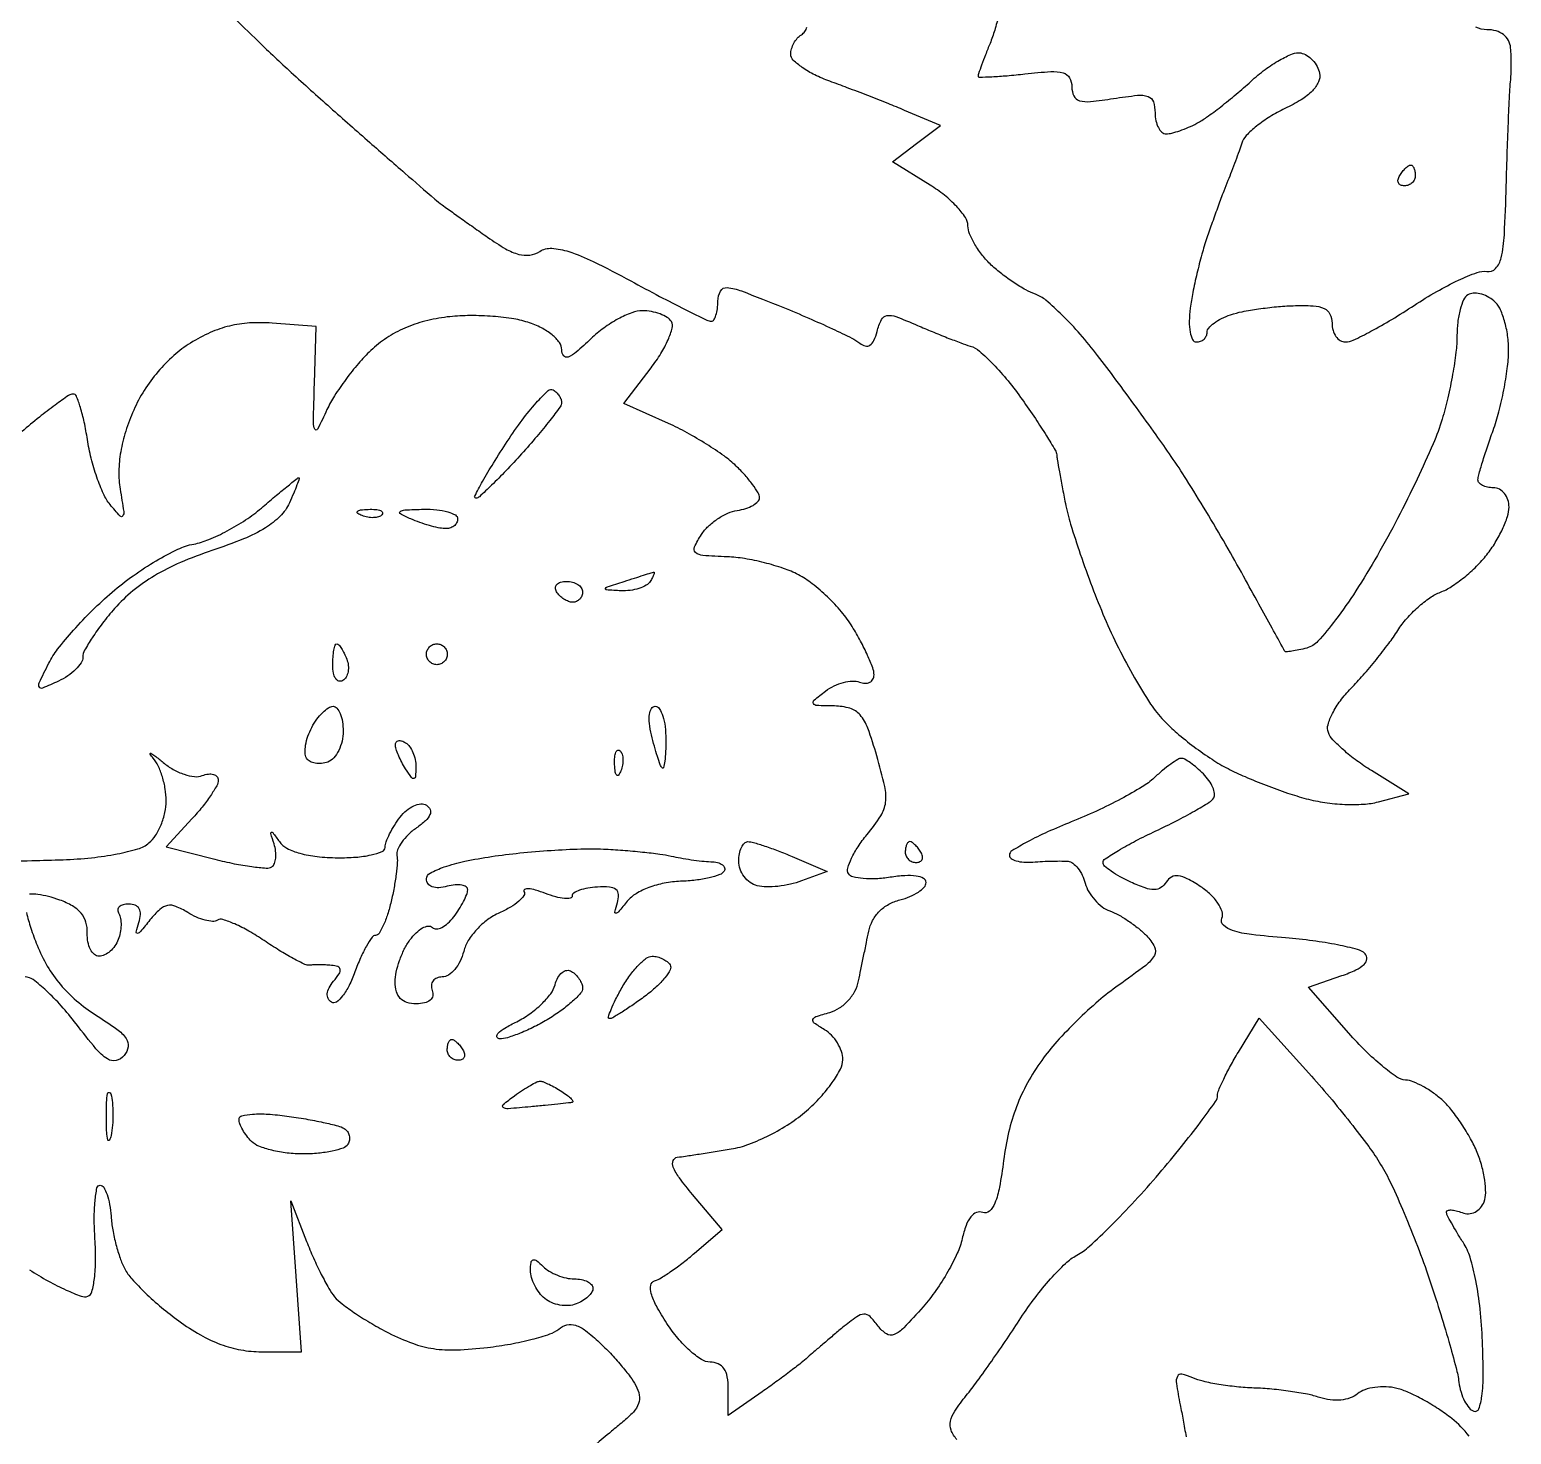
# Model space of a CAD drawing. Extents: x 0 to 102, y 0 to 135.
# Drawn here: x 45.76 to 57.8, y 109.9 to 121.32 of the extents above; entities that cross this region are included whole.
import ezdxf

# ---------------------------------------------------------------- set-up
doc = ezdxf.new("R2010")
doc.units = 0
doc.header["$MEASUREMENT"] = 0

msp = doc.modelspace()

# ---------------------------------------------------------------- linework, layer by layer
for points in [[(47.394255, 121.438794, 0.002429), (47.6183, 121.219836, 0.006787), (47.884683, 120.968931, 0.004331), (48.20085, 120.684132, 0.000858), (48.523038, 120.39991, 0.001249), (48.808252, 120.150434, 0.000614), (49.051417, 119.939331, 0.021632), (49.1103, 119.892638, 0.002138), (49.15958, 119.85724, 0.000361), (49.254087, 119.790067, 0.000395), (49.365254, 119.711305, 0.000351), (49.480988, 119.629568, 0.021256), (49.62697, 119.535646, 0.065997), (49.734692, 119.490432, 0.101071), (49.822771, 119.484775, 0.107187), (49.903988, 119.514503, -0.158795), (50.001893, 119.539448, -0.062155), (50.140486, 119.512846, -0.03617), (50.339208, 119.432068, -0.009558), (50.643919, 119.274394, 0.003411), (50.878823, 119.149158, 0.005149), (51.085262, 119.043596, 0.002169), (51.262715, 118.956107, 0.113917), (51.299569, 118.9476, 0.260026), (51.319808, 118.958889, 0.060422), (51.33674, 118.995562, 0.047441), (51.348373, 119.048322, 0.030562), (51.3522, 119.110873, -0.128586), (51.373544, 119.192496, -0.297026), (51.427264, 119.220587, -0.068135), (51.545198, 119.192762, -0.004203), (51.88095, 119.060147, -0.005873), (52.090405, 118.972497, -0.007363), (52.282408, 118.886109, -0.006049), (52.441105, 118.809525, -0.055885), (52.505117, 118.76819, 0.110596), (52.54958, 118.745899, 0.212925), (52.588057, 118.752708, 0.139137), (52.620241, 118.790952, 0.041845), (52.645806, 118.863358, -0.048298), (52.68137, 118.960094, -0.247299), (52.725876, 118.993031, -0.130364), (52.798333, 118.985246, -0.011049), (52.97339, 118.913617, 0.004846), (53.092319, 118.863223, 0.004386), (53.216209, 118.813404, 0.004394), (53.327924, 118.770744, 0.013981), (53.403574, 118.744998, -0.104991), (53.477574, 118.703676, -0.020534), (53.588829, 118.598028, -0.020974), (53.710394, 118.461705, -0.01808), (53.826574, 118.308921, -0.005739), (53.932261, 118.155268, -0.00825), (54.022003, 118.016644, -0.004883), (54.094089, 117.89861, -0.118326), (54.105516, 117.862049, 0.025728), (54.109939, 117.825008, 0.001831), (54.127914, 117.722706, 0.002576), (54.150438, 117.600836, 0.001941), (54.176406, 117.4671, 0.025035), (54.21904, 117.297106, 0.008459), (54.297592, 117.054146, 0.008389), (54.393642, 116.788045, 0.009531), (54.494767, 116.5365, 0.015793), (54.607688, 116.292144, 0.014402), (54.739132, 116.047642, 0.014586), (54.869242, 115.83602, 0.044508), (54.973777, 115.703902, 0.026516), (55.082428, 115.600749, 0.015795), (55.221726, 115.489288, 0.015789), (55.367973, 115.386707, 0.026213), (55.498076, 115.31088, 0.017364), (55.636121, 115.245798, 0.009864), (55.807221, 115.176246, 0.009841), (55.982544, 115.112905, 0.015995), (56.134018, 115.066874, 0.030025), (56.284246, 115.035951, 0.024933), (56.446756, 115.020775, 0.025736), (56.59994, 115.022032, 0.050458), (56.7202, 115.0415), (56.967014, 115.107509), (56.663701, 115.294966, -0.020243), (56.544145, 115.37572, -0.022431), (56.435689, 115.463314, -0.022519), (56.350615, 115.545688, -0.097832), (56.313418, 115.604828, -0.163697), (56.310762, 115.668195, -0.047699), (56.34729, 115.760197, -0.042083), (56.411366, 115.862996, -0.033184), (56.496664, 115.962666, 0.014183), (56.59584, 116.070018, 0.009422), (56.703665, 116.198391, 0.009488), (56.803705, 116.327078, 0.018227), (56.878065, 116.434526, -0.03822), (56.950324, 116.530506, -0.02967), (57.042404, 116.623388, -0.030445), (57.139261, 116.700052, -0.061416), (57.225215, 116.745458, 0.053785), (57.313176, 116.790227, 0.025222), (57.416581, 116.865413, 0.024646), (57.518092, 116.955966, 0.031659), (57.60149, 117.049191, 0.029727), (57.670499, 117.148544, 0.02792), (57.728834, 117.257434, 0.02905), (57.769478, 117.359815, 0.080127), (57.7818, 117.436209, 0.078943), (57.772224, 117.496484, 0.090797), (57.744523, 117.547649, 0.100776), (57.703298, 117.581855, 0.123557), (57.6549, 117.594, -0.048095), (57.606426, 117.598674, -0.068974), (57.565651, 117.612638, -0.090214), (57.538435, 117.633227, -0.193173), (57.529274, 117.65745, -0.064312), (57.535316, 117.697837, -0.005122), (57.565985, 117.801667, -0.006871), (57.605675, 117.925063, -0.005213), (57.65246, 118.0593, 0.022953), (57.699442, 118.211237, 0.01543), (57.739652, 118.388444, 0.01556), (57.767989, 118.562751, 0.029494), (57.778087, 118.704591, 0.036511), (57.770446, 118.82992, 0.037581), (57.744645, 118.951566, 0.040421), (57.705867, 119.053068, 0.108509), (57.658606, 119.113724, 0.05732), (57.604922, 119.148759, 0.06058), (57.54566, 119.169901, 0.067771), (57.489997, 119.174719, 0.126816), (57.447106, 119.16139, 0.152199), (57.413017, 119.122141, 0.038338), (57.38474, 119.041283, 0.035561), (57.365293, 118.939448, 0.029409), (57.3588, 118.829153, -0.030893), (57.350489, 118.694769, -0.013029), (57.323519, 118.515824, -0.012833), (57.284686, 118.32554, -0.016341), (57.238694, 118.15241, -0.028648), (57.165455, 117.951529, -0.00919), (57.034413, 117.662199, -0.009135), (56.876425, 117.344855, -0.010095), (56.711929, 117.044019, -0.012462), (56.536494, 116.754961, -0.020242), (56.37175, 116.519696, -0.019792), (56.228197, 116.3461, -0.14717), (56.13778, 116.290911, -0.010752), (56.072822, 116.275408, -0.016927), (56.016401, 116.265204, -0.011165), (55.970401, 116.25953, -0.292305), (55.959775, 116.264906, -0.007655), (55.951691, 116.279078, -0.000026), (55.85686, 116.451432, -0.000144), (55.749563, 116.646601, -0.000091), (55.624192, 116.8749, 0.005793), (55.480576, 117.129497, 0.004418), (55.317679, 117.404972, 0.004467), (55.160424, 117.660434, 0.010466), (55.037224, 117.8478, 0.004617), (54.912863, 118.025045, 0.002345), (54.753319, 118.245832, 0.002329), (54.586559, 118.472119, 0.003479), (54.438512, 118.668203, 0.016216), (54.297152, 118.840849, 0.018585), (54.150936, 118.996021, 0.018003), (54.018393, 119.117518, 0.09311), (53.9325, 119.166726, -0.043398), (53.854295, 119.201773, -0.019202), (53.757517, 119.260636, -0.018836), (53.659124, 119.331254, -0.024086), (53.574412, 119.403823, -0.035128), (53.502021, 119.482459, -0.03412), (53.44058, 119.571194, -0.036093), (53.397683, 119.656645, -0.095978), (53.384062, 119.72325, 0.146656), (53.363227, 119.790225, 0.039264), (53.293078, 119.878531, 0.036285), (53.193695, 119.97083, 0.030596), (53.076381, 120.053654), (52.770163, 120.242907), (52.966246, 120.390813), (53.16233, 120.53872), (52.870082, 120.660829, 0.004031), (52.735348, 120.715852, 0.002256), (52.570646, 120.78071, 0.002251), (52.403588, 120.844763, 0.003662), (52.261117, 120.897464, -0.02741), (52.139839, 120.948994, -0.037349), (52.037436, 121.009166, -0.041166), (51.964656, 121.069014, -0.202791), (51.9444, 121.116902, -0.071829), (51.950764, 121.160973, -0.0529), (51.969657, 121.206606, -0.053287), (51.997481, 121.246869, -0.076662), (52.03038, 121.274953, 0.097304), (52.059211, 121.301681, 0.09752), (52.075759, 121.33731, 0.098342)], [(53.634882, 121.435138, -0.015774), (53.601631, 121.31168, -0.022789), (53.563921, 121.205143, 0.003596), (53.526862, 121.111976, 0.005222), (53.495612, 121.029189, 0.002752), (53.470327, 120.95883, 0.085077), (53.4672, 120.940585, 0.421483), (53.476956, 120.931067, 0.004647), (53.579031, 120.934544, 0.010803), (53.701916, 120.942536, 0.006422), (53.8479, 120.957094, -0.011918), (54.057841, 120.975703, -0.08411), (54.15941, 120.965178, -0.202447), (54.20967, 120.925312, -0.125839), (54.2286, 120.85129, 0.110764), (54.245151, 120.777495, 0.217573), (54.290181, 120.739485, 0.094798), (54.380484, 120.731921, 0.013276), (54.567, 120.756687, -0.012515), (54.76268, 120.782974, -0.110186), (54.848923, 120.773363, -0.235906), (54.891207, 120.730362, -0.078573), (54.9054, 120.6406, 0.051003), (54.91206, 120.575475, 0.070949), (54.931885, 120.520396, 0.09103), (54.961146, 120.483364, 0.182104), (54.995562, 120.4704, 0.062232), (55.040913, 120.476067, 0.020109), (55.105915, 120.49538, 0.019702), (55.17717, 120.522889, 0.020895), (55.244622, 120.55544, 0.032513), (55.324235, 120.604955, 0.009695), (55.439003, 120.690546, 0.009679), (55.564472, 120.791913, 0.010323), (55.68321, 120.895958, -0.025045), (55.799527, 120.991979, -0.030483), (55.917733, 121.069269, -0.031661), (56.022479, 121.120493, -0.146458), (56.088828, 121.127197, -0.092822), (56.138999, 121.107432, -0.065737), (56.185728, 121.068734, -0.063847), (56.222092, 121.01783, -0.07578), (56.241862, 120.962212, -0.156683), (56.23335, 120.891963, -0.086265), (56.183738, 120.819993, -0.060133), (56.092893, 120.747272, -0.027971), (55.960115, 120.674908, 0.027641), (55.838799, 120.608895, 0.030485), (55.729591, 120.531825, 0.031968), (55.645622, 120.455243, 0.116496), (55.60906, 120.393624, -0.008466), (55.58794, 120.33, -0.004023), (55.558705, 120.248773, -0.003986), (55.526771, 120.164317, -0.005643), (55.496903, 120.0897, 0.007532), (55.463172, 120.004504, 0.002767), (55.418022, 119.883223, 0.002742), (55.370151, 119.750167, 0.003288), (55.326609, 119.6244, 0.014151), (55.285583, 119.491031, 0.009136), (55.245308, 119.334513, 0.009185), (55.211517, 119.179932, 0.017087), (55.190742, 119.05335, 0.02849), (55.183086, 118.946501, 0.049592), (55.190582, 118.858028, 0.068923), (55.210636, 118.797768, 0.285365), (55.241807, 118.7784, 0.089933), (55.274867, 118.784395, 0.095331), (55.302963, 118.801577, 0.099765), (55.321762, 118.827198, 0.108956), (55.3284, 118.857299, -0.182021), (55.341464, 118.891995, -0.052354), (55.384315, 118.931595, -0.045243), (55.445887, 118.969425, -0.034966), (55.51875, 118.999429, -0.031496), (55.613776, 119.024478, -0.012623), (55.746377, 119.047175, -0.012433), (55.890937, 119.064521, -0.015353), (56.02635, 119.073178, -0.019381), (56.190118, 119.072259, -0.094486), (56.279951, 119.050962, -0.176959), (56.32657, 119.005622, -0.112729), (56.3436, 118.931049, 0.068808), (56.351667, 118.872704, 0.085091), (56.375231, 118.823241, 0.099903), (56.410217, 118.790167, 0.140453), (56.451279, 118.7784, 0.111882), (56.51574, 118.793007, 0.010781), (56.660065, 118.865818, 0.013284), (56.829909, 118.962021, 0.010114), (57.01083, 119.075992, -0.016196), (57.193985, 119.188285, -0.020425), (57.370619, 119.279516, -0.018976), (57.521796, 119.343071, -0.131294), (57.6011, 119.350942, 0.253248), (57.672728, 119.375789, 0.130064), (57.71807, 119.462427, 0.04325), (57.743794, 119.648975, 0.005734), (57.759386, 120.0474, -0.00142), (57.768068, 120.33207, -0.001851), (57.777717, 120.592541, -0.001372), (57.787211, 120.810775, -0.017067), (57.793864, 120.8934, 0.018026), (57.798518, 120.952615, 0.009447), (57.800254, 121.026513, 0.009385), (57.799178, 121.102423, 0.01421), (57.795127, 121.16835, 0.101118), (57.77699, 121.228836, 0.105959), (57.736772, 121.276199, 0.095814), (57.676975, 121.306169, 0.068499), (57.602647, 121.3164, -0.113694), (57.512715, 121.337117, -0.029346)], [(53.293167, 109.858923, -0.078956), (53.247645, 109.935709, -0.148828), (53.241793, 110.006861, -0.095486), (53.277555, 110.090556, -0.021121), (53.370673, 110.216557, 0.011833), (53.459428, 110.332102, 0.004545), (53.577446, 110.496627, 0.004497), (53.702325, 110.677537, 0.005521), (53.81553, 110.848774, -0.019642), (53.929395, 111.010869, -0.019368), (54.056139, 111.164314, -0.01966), (54.177408, 111.289769, -0.067213), (54.268984, 111.356374, 0.061349), (54.37153, 111.429141, 0.010495), (54.545011, 111.59425, 0.011304), (54.741333, 111.798127, 0.009871), (54.937528, 112.019946, 0.006141), (55.119746, 112.239761, 0.009114), (55.273423, 112.437102, 0.004899), (55.397643, 112.606186, 0.156151), (55.413316, 112.654446, -0.099202), (55.422306, 112.698351, -0.012023), (55.463026, 112.788618, -0.013894), (55.517565, 112.894511, -0.011034), (55.582098, 113.005807), (55.750564, 113.282115), (56.154013, 112.836607, -0.009272), (56.321752, 112.644334, -0.007834), (56.492133, 112.434988, -0.007919), (56.641507, 112.239163, -0.021755), (56.738513, 112.095, -0.027769), (56.822544, 111.938691, -0.009064), (56.929254, 111.699495, -0.009001), (57.038374, 111.429038, -0.010035), (57.133602, 111.1644, -0.005432), (57.217506, 110.906457, -0.00607), (57.292619, 110.656103, -0.005625), (57.351576, 110.441481, -0.031787), (57.37437, 110.325027, 0.040176), (57.391572, 110.244341, 0.04603), (57.420979, 110.171216, 0.051747), (57.457363, 110.115408, 0.143967), (57.495501, 110.08911, 0.404931), (57.536784, 110.109143, 0.056727), (57.561224, 110.210695, 0.031631), (57.571704, 110.38633, 0.009153), (57.56574, 110.658021, 0.016052), (57.546809, 110.919219, 0.022357), (57.51198, 111.150983, 0.025037), (57.464992, 111.339772, 0.071633), (57.407889, 111.462012, -0.008868), (57.356683, 111.54327, -0.011972), (57.313471, 111.618632, -0.009078), (57.280326, 111.682527, -0.115604), (57.2742, 111.708668, -0.334311), (57.28371, 111.721302, -0.081735), (57.311267, 111.724546, -0.052119), (57.351988, 111.718388, -0.028052), (57.400387, 111.702867, 0.102011), (57.453793, 111.694079, 0.105523), (57.505618, 111.70734, 0.100871), (57.549265, 111.741343, 0.085582), (57.579221, 111.791642, 0.093719), (57.592057, 111.862377, 0.033016), (57.584466, 111.965642, 0.031398), (57.56087, 112.080757, 0.031949), (57.523144, 112.191324, 0.028347), (57.469066, 112.30345, 0.01983), (57.396225, 112.423409, 0.020072), (57.31698, 112.533127, 0.0388), (57.243757, 112.612804, 0.032019), (57.16871, 112.674242, 0.029513), (57.084424, 112.727436, 0.030782), (57.003576, 112.765738, 0.08033), (56.940998, 112.779769, -0.137798), (56.870831, 112.804127, -0.020783), (56.751165, 112.895013, -0.021995), (56.615768, 113.017432, -0.017418), (56.480259, 113.160899), (56.151618, 113.53406), (56.423219, 113.62874, 0.024656), (56.537434, 113.674987, 0.080845), (56.604631, 113.720504, 0.178347), (56.626467, 113.764456, 0.22717), (56.611614, 113.806626, 0.134119), (56.550474, 113.841531, 0.013955), (56.387712, 113.878645, 0.016535), (56.187612, 113.911598, 0.012514), (55.966236, 113.934957, -0.009375), (55.689169, 113.962434, -0.045474), (55.534753, 113.995101, -0.114943), (55.461016, 114.038132, -0.303886), (55.448111, 114.094873, 0.172424), (55.449469, 114.149346, 0.068687), (55.416247, 114.217469, 0.056688), (55.356087, 114.288296, 0.043366), (55.27616, 114.351192, 0.022107), (55.16649, 114.416312, 0.089285), (55.092769, 114.440214, 0.161572), (55.039129, 114.430179, 0.128678), (54.996262, 114.389332, -0.10831), (54.952872, 114.344527, -0.146693), (54.899248, 114.32827, -0.086617), (54.82409, 114.341152, -0.021246), (54.707382, 114.388451, -0.019441), (54.621204, 114.431837, -0.027543), (54.548488, 114.477462, -0.026551), (54.494957, 114.519742, -0.215547), (54.4824, 114.547518, -0.252749), (54.498637, 114.577588, -0.009965), (54.608287, 114.646426, -0.015543), (54.746712, 114.723781, -0.010121), (54.910952, 114.8048, 0.00859), (55.078173, 114.886654, 0.011667), (55.225996, 114.966591, 0.008695), (55.34573, 115.037785, 0.116369), (55.381646, 115.073711, 0.178732), (55.388774, 115.108901, 0.063682), (55.374322, 115.158954, 0.053176), (55.342748, 115.214807, 0.04118), (55.297537, 115.268149, 0.018918), (55.245396, 115.316486, 0.023294), (55.193132, 115.357314, 0.022622), (55.147003, 115.386968, 0.13229), (55.119405, 115.3944, 0.139614), (55.090174, 115.386076, 0.016209), (55.032931, 115.347973, 0.018476), (54.966637, 115.296877, 0.014108), (54.897879, 115.23635, -0.051565), (54.800037, 115.162435, -0.013784), (54.630128, 115.065967, -0.013819), (54.429863, 114.966452, -0.013864), (54.224616, 114.878264, 0.011388), (54.03161, 114.796466, 0.017511), (53.868937, 114.716142, 0.012161), (53.741474, 114.6435, 0.26294), (53.721, 114.60726, 0.250824), (53.734942, 114.581216, 0.076105), (53.776915, 114.561667, 0.055926), (53.838431, 114.550968, 0.03534), (53.91135, 114.55171, -0.007826), (53.991259, 114.556926, -0.007094), (54.07395, 114.559849, -0.007121), (54.148032, 114.560361, -0.02251), (54.197583, 114.557764, -0.140825), (54.237524, 114.541942, -0.061996), (54.278265, 114.501574, -0.054382), (54.31361, 114.444882, -0.048303), (54.337601, 114.379627, 0.068221), (54.366017, 114.310891, 0.049752), (54.414621, 114.243901, 0.050202), (54.474831, 114.188548, 0.0744), (54.537818, 114.154582, -0.040854), (54.607737, 114.122711, -0.021245), (54.689435, 114.072416, -0.020979), (54.769445, 114.013308, -0.029907), (54.834781, 113.953888, -0.073266), (54.900873, 113.862612, -0.253983), (54.899675, 113.792165, -0.102521), (54.829974, 113.712498, -0.008427), (54.605796, 113.548759, 0.024757), (54.445826, 113.423709, 0.015406), (54.270546, 113.262437, 0.01545), (54.107086, 113.092267, 0.026876), (53.983905, 112.940143, 0.032125), (53.868524, 112.757201, 0.033525), (53.779361, 112.563516, 0.032631), (53.715, 112.354838, 0.027414), (53.673759, 112.127049, -0.013176), (53.640838, 111.910176, -0.05088), (53.603427, 111.779423, -0.112475), (53.558708, 111.714665, -0.284536), (53.504781, 111.704405, 0.190755), (53.454453, 111.703872, 0.130201), (53.408262, 111.669013, 0.079301), (53.368616, 111.597645, 0.033163), (53.337859, 111.491688, -0.053423), (53.298076, 111.372812, -0.022922), (53.221349, 111.223812, -0.022367), (53.124313, 111.071111, -0.027436), (53.019957, 110.938214, -0.010099), (52.863262, 110.766856, -0.10113), (52.784019, 110.711672, -0.252918), (52.721904, 110.717198, -0.089047), (52.655002, 110.781014, 0.038478), (52.589114, 110.857936, 0.210429), (52.53927, 110.877314, 0.146363), (52.480168, 110.85676, 0.016181), (52.365603, 110.768267, 0.002186), (52.287221, 110.702988, 0.001907), (52.205749, 110.634, 0.001918), (52.13256, 110.571058, 0.005686), (52.083009, 110.527116, -0.018124), (52.028658, 110.48128, -0.004242), (51.934224, 110.408611, -0.004367), (51.824077, 110.32683, -0.004276), (51.71175, 110.246405), (51.4368, 110.053078), (51.4368, 110.270339, 0.043429), (51.428254, 110.368549, 0.105974), (51.401136, 110.435515, 0.139965), (51.354662, 110.474402, 0.103253), (51.28875, 110.488647, -0.142776), (51.218233, 110.509745, -0.038796), (51.124745, 110.581095, -0.035943), (51.026686, 110.682323, -0.030642), (50.938334, 110.801892, -0.01694), (50.85214, 110.945283, -0.056571), (50.810026, 111.046488, -0.117515), (50.806908, 111.112281, -0.272038), (50.838263, 111.148188, 0.058341), (50.891625, 111.173199, 0.013012), (50.97591, 111.228525, 0.013338), (51.070456, 111.297979, 0.01253), (51.163198, 111.373793), (51.385838, 111.565299), (51.145023, 111.851299, -0.015072), (51.039791, 111.984209, -0.063447), (50.989964, 112.072699, -0.18157), (50.988554, 112.125152, -0.284301), (51.022454, 112.152816, 0.004699), (51.087802, 112.162017, 0.001037), (51.199689, 112.179081, 0.001078), (51.328935, 112.199353, 0.001038), (51.459759, 112.220439, 0.049513), (51.604086, 112.258962, 0.027218), (51.771606, 112.332609, 0.026737), (51.936327, 112.427377, 0.036263), (52.073109, 112.530937, 0.027414), (52.185748, 112.641334, 0.030853), (52.280952, 112.759319, 0.03238), (52.348192, 112.868372, 0.122554), (52.3674, 112.94556, 0.081955), (52.356469, 113.0118, 0.05477), (52.32391, 113.081588, 0.053721), (52.275982, 113.144206, 0.069265), (52.21935, 113.189244, -0.017368), (52.134705, 113.243294, -0.327186), (52.124919, 113.271372, -0.243322), (52.148678, 113.29566, -0.011255), (52.262575, 113.330457, 0.077025), (52.340946, 113.366185, 0.062583), (52.411243, 113.42618, 0.061997), (52.465107, 113.502358, 0.072377), (52.495225, 113.585609, -0.000013), (52.514073, 113.67734, -0.000008), (52.536656, 113.787221, -0.000008), (52.559256, 113.897174, -0.000013), (52.578164, 113.989144, -0.071505), (52.609881, 114.077249, -0.07361), (52.664903, 114.151882, -0.071966), (52.7404, 114.208667, -0.063909), (52.831964, 114.244556, 0.036787), (52.913206, 114.271429, 0.048779), (52.981856, 114.308087, 0.057983), (53.029368, 114.348414, 0.190033), (53.0442, 114.38603, 0.284471), (53.023976, 114.4187, 0.080126), (52.9642, 114.437341, 0.051216), (52.871786, 114.441042, 0.023829), (52.752387, 114.42786, -0.026154), (52.637196, 114.415684, -0.035278), (52.532443, 114.417518, -0.038039), (52.450027, 114.431164, -0.196758), (52.413421, 114.457779, -0.213429), (52.407463, 114.502308, -0.038716), (52.437948, 114.582107, -0.035676), (52.491182, 114.676472, -0.025607), (52.56313, 114.773887, 0.02824), (52.675585, 114.927834, 0.112979), (52.715292, 115.036806, 0.08841), (52.708586, 115.165779, 0.013533), (52.643379, 115.41555, 0.016071), (52.570529, 115.639442, 0.08986), (52.507467, 115.748077, 0.146309), (52.425471, 115.80122, 0.068275), (52.299033, 115.820091, -0.006894), (52.155565, 115.823765, -0.254881), (52.128408, 115.839989, -0.368454), (52.132991, 115.866229, -0.010871), (52.227573, 115.94118, -0.04991), (52.29615, 115.983096, -0.047502), (52.372802, 116.011422, -0.051142), (52.44576, 116.022959, -0.105653), (52.502523, 116.014038, 0.080077), (52.547863, 116.004535, 0.128196), (52.586339, 116.012665, 0.151289), (52.611803, 116.037038, 0.127427), (52.6212, 116.073313, 0.090057), (52.610726, 116.130995, 0.016461), (52.569098, 116.231641, 0.017226), (52.511735, 116.347555, 0.014896), (52.443832, 116.465115, 0.037043), (52.35699, 116.584818, 0.025492), (52.242369, 116.707203, 0.025782), (52.119267, 116.814221, 0.046738), (52.007068, 116.886242, 0.036831), (51.884619, 116.938535, 0.020814), (51.729797, 116.984461, 0.020688), (51.568952, 117.017968, 0.031759), (51.427428, 117.032241, -0.009197), (51.229833, 117.0432, -0.161286), (51.171324, 117.067498, -0.336485), (51.161795, 117.112606, -0.034973), (51.218238, 117.2133, -0.057748), (51.27403, 117.280053, -0.041792), (51.349736, 117.340739, -0.042402), (51.432652, 117.386838, -0.068639), (51.509945, 117.409534, 0.038653), (51.579102, 117.425421, 0.053255), (51.637533, 117.450782, 0.065698), (51.677687, 117.481124, 0.200754), (51.6906, 117.511988, 0.136698), (51.679442, 117.552039, 0.022868), (51.634685, 117.619007, 0.023583), (51.57313, 117.69481, 0.01898), (51.50025, 117.770399, 0.035945), (51.402076, 117.852059, 0.01526), (51.259915, 117.947544, 0.015006), (51.101364, 118.040638, 0.019022), (50.949389, 118.116479), (50.588877, 118.279568), (50.808591, 118.567628, 0.025009), (50.888748, 118.684393, 0.034512), (50.947741, 118.796995, 0.036926), (50.981294, 118.891915, 0.207798), (50.97376, 118.943944, 0.11583), (50.939972, 118.977812, 0.049309), (50.882148, 119.006275, 0.045227), (50.811666, 119.025666, 0.044553), (50.738486, 119.0322, 0.09061), (50.6526, 119.016507, 0.034175), (50.541146, 118.965422, 0.032478), (50.424611, 118.891867, 0.034017), (50.320479, 118.804872, -0.012163), (50.200916, 118.695775, -0.087354), (50.134215, 118.655695, -0.337454), (50.098897, 118.666008, -0.160298), (50.0832, 118.713711, 0.155753), (50.063942, 118.774034, 0.067049), (50.005607, 118.836408, 0.054761), (49.917484, 118.893584, 0.038753), (49.80825, 118.938314, 0.041461), (49.675827, 118.969085, 0.019905), (49.502236, 118.987492, 0.019581), (49.318481, 118.992395, 0.026436), (49.1526, 118.981541, 0.033455), (48.971023, 118.947544, 0.040354), (48.807055, 118.890898, 0.042255), (48.660766, 118.811404, 0.043862), (48.531877, 118.709315, 0.026044), (48.431446, 118.603895, 0.017735), (48.328112, 118.474432, 0.017906), (48.237086, 118.342048, 0.033991), (48.175263, 118.2285, -0.008592), (48.098585, 118.068877, -0.622771), (48.075911, 118.069062, -0.118857), (48.064496, 118.122093, -0.001793), (48.073458, 118.44), (48.088245, 118.9053), (47.72907, 118.931463, 0.033035), (47.545965, 118.932685, 0.044955), (47.382707, 118.908139, 0.045102), (47.226873, 118.854898, 0.033565), (47.0661, 118.769871, 0.044064), (46.930062, 118.668237, 0.034591), (46.801588, 118.536253, 0.033938), (46.689924, 118.384676, 0.037668), (46.604076, 118.224413, 0.027658), (46.539054, 118.052278, 0.034033), (46.498612, 117.885451, 0.036904), (46.483409, 117.727591, 0.04752), (46.493994, 117.582306, -0.003934), (46.523328, 117.400341, -0.184337), (46.515554, 117.364331, -0.494751), (46.493128, 117.362652, -0.011148), (46.412641, 117.457373, -0.063611), (46.359017, 117.543864, -0.022899), (46.304915, 117.678476, -0.02228), (46.258485, 117.833047, -0.024606), (46.227765, 117.986123, 0.014853), (46.202221, 118.127661, 0.023503), (46.171099, 118.246925, 0.019905), (46.13877, 118.337723, 0.306308), (46.112622, 118.3554, 0.152242), (46.075299, 118.343766, 0.007045), (45.965794, 118.26585, 0.011143), (45.837501, 118.167348, 0.007717), (45.696707, 118.05055, 0.026507)], [(45.474904, 114.557615, 0.001767), (45.777091, 114.563599, 0.002977), (46.030585, 114.571025, 0.01703), (46.260874, 114.587009, 0.022202), (46.469813, 114.618106, 0.023012), (46.638852, 114.659144, 0.102526), (46.728535, 114.706809, 0.078436), (46.782125, 114.767739, 0.044348), (46.827315, 114.855351, 0.042939), (46.858077, 114.954188, 0.054031), (46.8684, 115.049439, 0.040655), (46.860617, 115.145002, 0.033343), (46.837336, 115.244794, 0.034528), (46.803233, 115.33407, 0.071795), (46.76265, 115.396385, -0.03702), (46.737707, 115.429429, -0.742939), (46.742954, 115.435591, -0.063429), (46.776185, 115.415709, -0.007274), (46.844099, 115.360745, 0.045735), (46.925346, 115.304737, 0.047341), (47.014511, 115.265183, 0.05204), (47.098086, 115.246588, 0.120922), (47.161349, 115.254584, -0.05717), (47.211142, 115.267415, -0.101879), (47.253198, 115.264674, -0.148176), (47.280792, 115.247283, -0.180481), (47.2914, 115.218853, -0.128835), (47.279224, 115.172384, -0.020246), (47.229111, 115.091195, -0.021356), (47.160541, 114.998364, -0.017194), (47.079351, 114.904531), (46.867303, 114.675846), (47.264309, 114.574569, 0.01249), (47.421124, 114.538711, 0.017141), (47.563831, 114.514869, 0.013904), (47.681646, 114.502637, 0.158616), (47.726462, 114.513555, 0.163706), (47.748034, 114.539548, 0.06722), (47.758789, 114.584685, 0.056671), (47.758032, 114.640574, 0.045886), (47.745025, 114.699159, -0.00381), (47.718462, 114.784257, -0.382159), (47.723327, 114.794723, -0.350239), (47.735021, 114.791509, -0.00361), (47.787968, 114.7176, 0.122529), (47.850158, 114.66387, 0.04975), (47.955277, 114.623186, 0.040417), (48.094097, 114.596622, 0.024461), (48.261249, 114.586686, 0.021624), (48.40895, 114.59153, 0.034888), (48.533398, 114.6098, 0.039014), (48.623504, 114.637034, 0.30085), (48.647691, 114.671286, -0.083066), (48.656529, 114.715779, -0.024393), (48.684424, 114.779848, -0.023768), (48.723377, 114.849991, -0.023476), (48.768962, 114.916422, -0.05503), (48.821477, 114.971864, -0.069887), (48.881039, 115.009456, -0.084998), (48.938191, 115.024286, -0.16083), (48.983984, 115.013339, -0.159834), (49.013022, 114.978881, -0.202409), (49.012355, 114.937633, -0.105499), (48.976562, 114.888109, -0.030948), (48.902768, 114.829297, 0.039311), (48.836129, 114.774344, 0.045935), (48.782644, 114.71222, 0.05188), (48.748743, 114.652366, 0.149315), (48.743316, 114.60548, -0.062865), (48.746399, 114.550118, -0.013598), (48.737086, 114.454526, -0.013982), (48.720078, 114.343702, -0.012963), (48.69654, 114.23115, -0.019676), (48.667221, 114.125802, -0.02964), (48.632761, 114.036967, -0.029399), (48.598046, 113.971582, -0.261725), (48.570673, 113.9562, 0.245993), (48.541265, 113.940799, 0.022679), (48.496083, 113.868834, 0.025141), (48.447871, 113.772737, 0.016942), (48.402244, 113.658785, -0.028639), (48.355048, 113.548462, -0.04914), (48.301979, 113.46376, -0.068927), (48.251378, 113.414175, -0.306926), (48.211941, 113.412517, -0.138563), (48.184653, 113.442291, -0.14139), (48.177255, 113.4817, -0.101494), (48.191922, 113.529511, -0.04823), (48.228251, 113.583032, 0.025118), (48.274185, 113.644405, 0.182804), (48.282449, 113.679598, 0.289064), (48.264075, 113.701693, 0.05711), (48.211209, 113.712418, 0.010766), (48.162287, 113.71558, 0.009567), (48.111309, 113.716798, 0.009649), (48.065399, 113.71613, 0.028925), (48.034169, 113.713258, -0.151806), (47.996266, 113.719056, -0.010875), (47.900472, 113.768303, -0.014496), (47.787259, 113.833968, -0.010412), (47.66459, 113.913534, 0.019111), (47.54118, 113.990565, 0.027217), (47.425713, 114.048548, 0.026039), (47.329642, 114.084588, 0.218479), (47.284812, 114.079028, -0.156452), (47.245819, 114.069354, -0.046545), (47.18448, 114.079267, -0.041683), (47.11365, 114.104049, -0.034605), (47.04314, 114.141574, 0.039998), (46.946302, 114.191779, 0.149479), (46.878855, 114.198654, 0.140364), (46.816601, 114.16671, 0.033754), (46.736692, 114.08099, -0.004623), (46.65859, 113.986759, -0.166392), (46.634677, 113.972435, -0.557234), (46.624702, 113.982846, -0.012965), (46.647339, 114.06195, 0.05914), (46.659422, 114.125986, 0.145439), (46.649054, 114.17224, 0.174256), (46.616975, 114.200172, 0.093106), (46.564652, 114.21, 0.060491), (46.518594, 114.204407, 0.129232), (46.487351, 114.187391, 0.191494), (46.475602, 114.162217, 0.154156), (46.482982, 114.133034, -0.098775), (46.497556, 114.093919, -0.044764), (46.501411, 114.039158, -0.041972), (46.495157, 113.9787, -0.044889), (46.478923, 113.921534, -0.061959), (46.451474, 113.870093, -0.060617), (46.412084, 113.82652, -0.065922), (46.367268, 113.796962, -0.113329), (46.323881, 113.787, -0.17857), (46.284954, 113.80136, -0.09683), (46.252817, 113.841849, -0.075129), (46.232261, 113.902281, -0.053515), (46.227183, 113.97372, 0.080755), (46.215988, 114.06267, 0.102261), (46.177069, 114.135603, 0.087746), (46.107003, 114.194831, 0.045639), (46.002901, 114.243271, 0.023085), (45.910967, 114.271521, 0.031448), (45.825807, 114.28782, 0.032426), (45.756736, 114.292065, 0.19802)], [(45.73263, 114.140701, 0.022363), (45.76806, 114.015402, 0.015082), (45.819082, 113.875821, 0.038459), (45.902254, 113.706884, 0.041117), (46.008725, 113.556656, 0.040754), (46.13927, 113.424749, 0.036523), (46.294142, 113.310374, -0.014292), (46.466809, 113.194343, -0.085003), (46.543012, 113.117458, -0.193626), (46.558615, 113.050464, -0.135579), (46.526418, 112.978984, -0.165699), (46.46055, 112.938631, -0.204312), (46.390327, 112.951542, -0.073232), (46.29699, 113.035258, -0.01034), (46.135623, 113.237771, 0.018956), (46.015508, 113.383297, 0.024819), (45.894549, 113.506167, 0.023772), (45.78688, 113.596135, 0.16357), (45.722425, 113.6178, -0.184253)], [(45.756635, 111.238403, 0.014573), (45.91112, 111.146632, 0.019997), (46.055442, 111.073883, 0.017138), (46.1769, 111.023583, 0.172403), (46.230893, 111.022669, 0.253612), (46.264605, 111.058892, 0.031905), (46.285426, 111.167757, 0.030102), (46.294941, 111.31394, 0.017735), (46.289573, 111.488971, -0.015268), (46.283611, 111.656438, -0.025412), (46.290067, 111.797432, -0.023243), (46.305386, 111.903795, -0.360398), (46.331873, 111.925632, -0.265552), (46.360532, 111.909166, -0.048067), (46.387368, 111.851285, -0.04062), (46.408825, 111.769597, -0.026472), (46.420771, 111.672772, 0.026566), (46.434287, 111.563381, 0.019316), (46.460415, 111.443549, 0.019607), (46.494165, 111.331486, 0.039937), (46.530918, 111.247285, 0.060394), (46.589261, 111.16417, 0.017593), (46.698072, 111.051475, 0.017405), (46.830584, 110.932183, 0.017808), (46.970091, 110.823345, 0.026998), (47.146252, 110.709702, 0.040465), (47.311921, 110.632101, 0.044541), (47.47499, 110.587295, 0.044811), (47.643084, 110.5722), (47.969381, 110.5722), (47.925053, 111.18555), (47.880725, 111.7989), (48.008878, 111.46939, 0.01247), (48.065303, 111.334377, 0.012157), (48.128842, 111.201182, 0.012139), (48.190294, 111.086991, 0.043714), (48.237306, 111.019057, 0.057427), (48.297633, 110.961334, 0.014776), (48.407626, 110.882964, 0.014844), (48.539277, 110.800456, 0.014601), (48.676308, 110.725428, 0.029792), (48.869998, 110.640742, 0.051713), (49.039948, 110.597478, 0.046381), (49.227497, 110.587482, 0.019389), (49.480096, 110.607281, 0.015683), (49.666487, 110.635138, 0.018098), (49.841974, 110.673628, 0.017414), (49.987091, 110.716448, 0.093009), (50.058958, 110.756387, -0.113053), (50.125621, 110.790046, -0.140682), (50.194712, 110.787482, -0.085665), (50.27708, 110.743807, -0.023387), (50.389548, 110.648067, -0.015574), (50.478352, 110.559663, -0.013516), (50.565913, 110.46172, -0.013717), (50.640373, 110.368698, -0.038308), (50.685513, 110.29843, -0.079246), (50.712827, 110.22029, -0.130935), (50.707116, 110.151045, -0.10177), (50.665153, 110.081906, -0.035804), (50.579881, 110.00233, 0.004808), (50.486892, 109.925754, 0.001656), (50.353851, 109.813278, 0.001645)], [(57.458742, 109.886785, 0.056387), (57.316141, 110.029498, 0.023895), (57.208059, 110.107536, 0.018963), (57.084498, 110.181544, 0.019347), (56.964453, 110.241476, 0.044642), (56.869301, 110.274614, 0.051163), (56.782959, 110.287105, 0.04486), (56.691882, 110.282709, 0.047311), (56.609749, 110.263266, 0.091689), (56.551067, 110.230453, -0.088803), (56.491083, 110.19646, -0.060502), (56.414341, 110.179493, -0.055404), (56.328581, 110.180691, -0.049811), (56.24191, 110.200455, 0.032523), (56.143979, 110.226372, 0.012507), (56.005203, 110.250005, 0.012322), (55.852912, 110.268218, 0.014849), (55.7091, 110.277534, -0.016783), (55.567833, 110.287234, -0.015342), (55.423213, 110.306552, -0.01556), (55.295167, 110.331789, -0.047322), (55.211067, 110.359686, 0.04465), (55.122587, 110.38956, 0.356776), (55.086495, 110.37217, 0.150025), (55.078298, 110.313384, 0.009706), (55.109334, 110.141546, -0.004136), (55.133232, 110.017168, -0.003243), (55.157158, 109.881895, -0.003279)]]:
    msp.add_lwpolyline(points, format="xyb")
for points in [[(56.983093, 120.2166, -0.210953), (56.997359, 120.210301, -0.081139), (57.009441, 120.191749, -0.061769), (57.017664, 120.164389, -0.042167), (57.0204, 120.132, -0.105053), (57.013542, 120.09972, -0.099167), (56.994082, 120.072251, -0.09642), (56.965007, 120.05384, -0.093332), (56.930807, 120.0474, -0.108972), (56.900779, 120.054023, -0.182303), (56.882891, 120.072251, -0.161196), (56.880259, 120.099674, -0.082592), (56.8935, 120.132, -0.029505), (56.916257, 120.164383, -0.035638), (56.941386, 120.191749, -0.038439), (56.965265, 120.211055, -0.151918)], [(50.013791, 118.388311, -0.055743), (50.040251, 118.367565, -0.050563), (50.06246, 118.340844, -0.053835), (50.077404, 118.312475, -0.099752), (50.082006, 118.286957, -0.155011), (50.069593, 118.250479, -0.006524), (49.985887, 118.140054, -0.010714), (49.880828, 118.010955, -0.00736), (49.75647, 117.86895, -0.006785), (49.628742, 117.731163, -0.010243), (49.513479, 117.615018, -0.005398), (49.414027, 117.520886, -0.188986), (49.384725, 117.5094, -0.562774), (49.375644, 117.524358, -0.006905), (49.440409, 117.644791, -0.012051), (49.527798, 117.793491, -0.006738), (49.640852, 117.970304, -0.013881), (49.762217, 118.143904, -0.022652), (49.875609, 118.283217, -0.018708), (49.972408, 118.383868, -0.342823)], [(47.945236, 117.675162, -0.570275), (47.949875, 117.669767, -0.006804), (47.93096, 117.616285, -0.011872), (47.904582, 117.54972, -0.006623), (47.869484, 117.469904, -0.0907), (47.794734, 117.362595, -0.057708), (47.674729, 117.268266, -0.041112), (47.497164, 117.178357, -0.016322), (47.240623, 117.083579, 0.021476), (46.985244, 116.986228, 0.032449), (46.773363, 116.878062, 0.036479), (46.597087, 116.754908, 0.041905), (46.449226, 116.612532, 0.015882), (46.350533, 116.492654, 0.019834), (46.267084, 116.375105, 0.018437), (46.205702, 116.272894, 0.125027), (46.19094, 116.216306, -0.146463), (46.17688, 116.170413, -0.05171), (46.132556, 116.116869, -0.045907), (46.068608, 116.064705, -0.039692), (45.993114, 116.022163, -0.009011), (45.863756, 115.965046, -0.385785), (45.837645, 115.974242, -0.239101), (45.836735, 116.008664, -0.00494), (45.914252, 116.167971, -0.050211), (45.986257, 116.282039, -0.016269), (46.114356, 116.435379, -0.016036), (46.268752, 116.597644, -0.01736), (46.429328, 116.745284, -0.022824), (46.600788, 116.879209, -0.021248), (46.787785, 117.000383, -0.021778), (46.963146, 117.093679, -0.064522), (47.092438, 117.136025, 0.051353), (47.214704, 117.172547, 0.024222), (47.363836, 117.242996, 0.023704), (47.514258, 117.332582, 0.030779), (47.642338, 117.429161, -0.002493), (47.752423, 117.522382, -0.003886), (47.848284, 117.601481, -0.001184), (47.932004, 117.669146, -0.126011)], [(48.51105, 117.418121, -0.028489), (48.569947, 117.417191, -0.077125), (48.610554, 117.407824, -0.208169), (48.625997, 117.392203, -0.296942), (48.622088, 117.373688, -0.126455), (48.594429, 117.357339, -0.060344), (48.553372, 117.350642, -0.05415), (48.506203, 117.353808, -0.051402), (48.459937, 117.367009, -0.054073), (48.424687, 117.385752, -0.470617), (48.423228, 117.40117, -0.168741), (48.447911, 117.413126, -0.018894)], [(48.96225, 117.418854, -0.029148), (49.067598, 117.41499, -0.045955), (49.156433, 117.398202, -0.058404), (49.218388, 117.372351, -0.271066), (49.2372, 117.3402, -0.126661), (49.229016, 117.30841, -0.107242), (49.206136, 117.282198, -0.095364), (49.171845, 117.265661, -0.079005), (49.13145, 117.261546, -0.040686), (49.079248, 117.268769, -0.014951), (49.007062, 117.287103, -0.014706), (48.929035, 117.311928, -0.017105), (48.8565, 117.3402, -0.018923), (48.77137, 117.380663, -0.552992), (48.769799, 117.400507, -0.150234), (48.807355, 117.413845, -0.005351)], [(50.120507, 116.8326, -0.062283), (50.170938, 116.826294, -0.080552), (50.213656, 116.807749, -0.097988), (50.242246, 116.780265, -0.153634), (50.2524, 116.748, -0.092995), (50.246341, 116.715705, -0.096318), (50.229015, 116.688251, -0.099231), (50.203167, 116.669877, -0.105429), (50.172793, 116.6634, -0.089642), (50.138481, 116.669601, -0.053229), (50.101211, 116.688251, -0.051032), (50.066805, 116.715639, -0.06081), (50.0409, 116.748, -0.139169), (50.031768, 116.780118, -0.191142), (50.042717, 116.807749, -0.138808), (50.073839, 116.826402, -0.066118)], [(50.828443, 116.908767, -0.504289), (50.833931, 116.904831, -0.086507), (50.831547, 116.889872, -0.038933), (50.820581, 116.864534, -0.016824), (50.8023, 116.8326, -0.126735), (50.769101, 116.800722, -0.050744), (50.710925, 116.775328, -0.045936), (50.639441, 116.759467, -0.04303), (50.564657, 116.756433, -0.00418), (50.446552, 116.762796, -0.495213), (50.43919, 116.773815, -0.234302), (50.453397, 116.787865, -0.002407), (50.5908, 116.8326, 0.000024), (50.673725, 116.859162, 0.000034), (50.747851, 116.882914, 0.00002), (50.810326, 116.902941, 0.000447)], [(48.255249, 116.325, -0.220306), (48.27097, 116.31772, -0.031518), (48.29273, 116.288519, -0.030936), (48.315476, 116.248378, -0.021825), (48.336154, 116.200809, -0.066719), (48.348316, 116.149596, -0.072258), (48.346045, 116.098412, -0.081026), (48.330216, 116.055087, -0.126981), (48.302905, 116.026616, -0.214542), (48.272325, 116.022591, -0.177225), (48.245766, 116.042472, -0.099152), (48.227775, 116.087548, -0.045552), (48.222, 116.150807, -0.017964), (48.2244, 116.217579, -0.029198), (48.231767, 116.273831, -0.029196), (48.242268, 116.315481, -0.327354)], [(49.068, 116.325, -0.099038), (49.100287, 116.318541, -0.097945), (49.127749, 116.300149, -0.097945), (49.146141, 116.272687, -0.099038), (49.1526, 116.2404, -0.099038), (49.146141, 116.208113, -0.097945), (49.127749, 116.180651, -0.097945), (49.100287, 116.162259, -0.099038), (49.068, 116.1558, -0.099038), (49.035713, 116.162259, -0.097945), (49.008251, 116.180651, -0.097945), (48.989859, 116.208113, -0.099038), (48.9834, 116.2404, -0.099038), (48.989859, 116.272687, -0.097945), (49.008251, 116.300149, -0.097945), (49.035713, 116.318541, -0.099038)], [(48.224977, 115.8174, -0.22522), (48.256229, 115.80257, -0.075507), (48.282623, 115.757931, -0.05745), (48.300631, 115.692476, -0.038443), (48.3066, 115.614951, -0.056888), (48.297358, 115.533985, -0.058462), (48.270119, 115.457973, -0.064728), (48.229942, 115.397989, -0.121835), (48.182409, 115.364846, -0.065273), (48.131277, 115.352547, -0.071541), (48.080329, 115.354441, -0.080738), (48.037348, 115.369699, -0.129459), (48.009297, 115.396346, -0.134416), (47.996842, 115.438646, -0.046958), (48.001621, 115.502467, -0.042528), (48.020469, 115.575193, -0.03822), (48.051864, 115.646452, -0.03437), (48.092892, 115.711876, -0.040739), (48.140455, 115.767184, -0.045154), (48.187332, 115.805784, -0.150782)], [(50.842988, 115.8174, -0.260279), (50.876142, 115.798887, -0.060308), (50.903875, 115.738704, -0.047371), (50.922932, 115.652134, -0.030509), (50.9292, 115.5495, -0.010668), (50.927058, 115.449107, -0.021818), (50.92027, 115.37065, -0.028872), (50.910586, 115.319648, -0.607811), (50.898801, 115.31685, -0.091808), (50.884164, 115.341916, -0.008523), (50.860937, 115.410086, -0.010741), (50.836185, 115.493076, -0.008231), (50.812589, 115.58475, -0.029261), (50.795747, 115.678939, -0.062172), (50.796171, 115.752867, -0.102581), (50.812603, 115.800164, -0.263874)], [(48.8142, 115.5213, -0.101161), (48.846519, 115.490876, -0.052761), (48.873568, 115.44235, -0.049393), (48.891725, 115.384557, -0.053738), (48.897505, 115.325957, -0.012098), (48.894824, 115.24538, -0.343021), (48.881937, 115.230636, -0.295079), (48.86237, 115.238503, -0.010223), (48.8142, 115.3098, -0.021347), (48.782715, 115.363407, -0.021318), (48.755901, 115.419528, -0.021733), (48.736771, 115.470406, -0.074451), (48.730895, 115.505143, -0.157323), (48.737417, 115.526748, -0.195945), (48.754832, 115.538122, -0.128516), (48.78187, 115.536387, -0.058538)], [(50.557313, 115.456087, -0.126455), (50.573661, 115.428429, -0.060344), (50.580358, 115.387372, -0.05415), (50.577192, 115.340203, -0.051402), (50.563991, 115.293938, -0.054073), (50.545248, 115.258687, -0.470617), (50.52983, 115.257228, -0.168741), (50.517874, 115.281911, -0.018894), (50.512879, 115.34505, -0.028489), (50.513809, 115.403947, -0.077125), (50.523176, 115.444554, -0.208169), (50.538797, 115.459997, -0.296942)], [(50.4216, 114.657443, -0.007218), (50.579762, 114.647734, -0.006875), (50.740172, 114.633339, -0.00684), (50.881539, 114.616734, -0.024156), (50.9715, 114.600465, 0.013151), (51.047417, 114.585004, 0.008515), (51.135954, 114.570936, 0.008562), (51.222978, 114.56014, 0.016011), (51.293743, 114.554873, -0.046502), (51.349299, 114.547315, -0.097039), (51.388983, 114.529516, -0.167558), (51.406653, 114.504957, -0.214506), (51.403055, 114.477642, -0.171951), (51.367946, 114.449444, -0.026787), (51.281142, 114.424246, -0.027182), (51.171303, 114.40487, -0.020673), (51.049441, 114.395234, 0.038217), (50.916536, 114.38002, 0.041792), (50.791552, 114.344904, 0.045775), (50.686923, 114.294501, 0.085716), (50.615973, 114.233342, -0.004598), (50.544022, 114.147494, -0.182484), (50.52276, 114.135794, -0.535721), (50.513738, 114.145891, -0.011497), (50.535355, 114.221812, 0.081505), (50.544405, 114.287099, 0.224168), (50.524038, 114.327598, 0.14876), (50.471333, 114.347947, 0.032658), (50.373121, 114.348712, 0.028164), (50.294503, 114.339725, 0.0431), (50.22818, 114.322346, 0.052327), (50.181537, 114.299989, 0.260217), (50.16786, 114.275544, -0.369528), (50.152614, 114.257767, -0.062637), (50.104269, 114.256372, -0.043285), (50.034452, 114.269277, -0.023512), (49.951465, 114.296438, 0.019206), (49.871046, 114.323528, 0.049113), (49.810732, 114.335024, 0.138688), (49.781064, 114.32946, 0.441588), (49.776164, 114.312295, -0.298459), (49.775292, 114.279407, -0.062284), (49.734825, 114.234279, -0.046665), (49.666599, 114.185353, -0.028043), (49.577814, 114.139941, 0.055248), (49.481097, 114.083648, 0.046269), (49.392574, 114.004434, 0.047957), (49.323747, 113.914369, 0.077851), (49.286204, 113.82589, -0.052244), (49.257123, 113.746298, -0.061114), (49.213295, 113.678926, -0.071242), (49.162125, 113.633161, -0.147932), (49.111343, 113.6178, 0.094789), (49.067757, 113.609462, 0.139217), (49.036995, 113.585848, 0.145602), (49.024073, 113.55048, 0.107289), (49.03045, 113.509029, -0.135681), (49.034747, 113.464727, -0.176644), (49.014556, 113.429684, -0.122819), (48.968916, 113.407411, -0.052444), (48.900895, 113.400257, -0.070811), (48.824537, 113.411126, -0.130629), (48.771195, 113.443287, -0.127335), (48.740015, 113.498363, -0.065552), (48.7296, 113.577459, -0.05401), (48.73824, 113.657212, -0.030567), (48.764845, 113.750808, -0.030177), (48.803633, 113.842963, -0.043187), (48.849583, 113.918747, -0.04101), (48.90006, 113.977078, -0.066162), (48.952534, 114.01642, -0.094172), (48.998711, 114.031899, -0.234415), (49.031568, 114.020832, 0.214014), (49.063827, 114.008552, 0.099459), (49.108088, 114.020146, 0.071312), (49.15779, 114.053921, 0.045555), (49.204994, 114.105565, 0.020698), (49.247842, 114.167123, 0.022074), (49.284478, 114.230733, 0.022326), (49.310956, 114.287898, 0.088336), (49.319109, 114.325617, 0.257982), (49.306765, 114.350023, 0.106583), (49.271307, 114.3644, 0.068558), (49.217254, 114.366343, 0.038724), (49.1526, 114.354687, -0.048747), (49.083711, 114.343686, -0.100615), (49.029929, 114.351244, -0.148254), (48.996199, 114.376072, -0.161868), (48.9834, 114.414571, -0.28078), (49.012516, 114.462332, -0.035925), (49.127848, 114.511645, -0.030951), (49.295249, 114.558038, -0.015364), (49.51215, 114.597001, -0.011543), (49.742438, 114.625688, -0.008621), (49.99741, 114.647054, -0.008725), (50.238458, 114.658854, -0.019586)], [(51.596287, 114.7176, -0.071914), (51.640705, 114.711178, -0.00922), (51.732796, 114.682125, -0.010625), (51.841356, 114.643076, -0.008672), (51.955837, 114.596835), (52.2405, 114.47607), (52.032155, 114.397961, -0.034945), (51.941294, 114.370963, -0.028033), (51.840595, 114.354412, -0.02884), (51.745368, 114.349723, -0.061906), (51.672605, 114.359393, -0.091661), (51.614833, 114.386492, -0.074972), (51.565817, 114.434123, -0.074504), (51.532775, 114.494413, -0.088379), (51.5214, 114.558267, -0.045042), (51.526905, 114.619257, -0.06492), (51.543398, 114.670796, -0.084867), (51.567672, 114.705623, -0.200831)], [(52.912307, 114.7176, 0.210953), (52.898041, 114.711301, 0.081139), (52.885959, 114.692749, 0.061769), (52.877736, 114.665389, 0.042167), (52.875, 114.633, 0.105053), (52.881858, 114.60072, 0.099167), (52.901318, 114.573251, 0.09642), (52.930393, 114.55484, 0.093332), (52.964593, 114.5484, 0.108972), (52.994621, 114.555023, 0.182303), (53.012509, 114.573251, 0.161196), (53.015141, 114.600674, 0.082592), (53.0019, 114.633, 0.029505), (52.979143, 114.665383, 0.035638), (52.954014, 114.692749, 0.038439), (52.930135, 114.712055, 0.151918)], [(50.818457, 113.786465, -0.063117), (50.86026, 113.781392, -0.051818), (50.902533, 113.765944, -0.053716), (50.93895, 113.743049, -0.087384), (50.963185, 113.715854, -0.26755), (50.964389, 113.676666, -0.045709), (50.921668, 113.611952, -0.039267), (50.851565, 113.537203, -0.025588), (50.760104, 113.462054, -0.007518), (50.662418, 113.392078, -0.010673), (50.573347, 113.333055, -0.006995), (50.497618, 113.286636, -0.134781), (50.47126, 113.2794, -0.505608), (50.46201, 113.291966, -0.02057), (50.484079, 113.353797, -0.021615), (50.521269, 113.435491, -0.011731), (50.573585, 113.532665, -0.027789), (50.636152, 113.629659, -0.034773), (50.704964, 113.711691, -0.037292), (50.770243, 113.769964, -0.163661)], [(50.162106, 113.663619, -0.058102), (50.196644, 113.636276, -0.050339), (50.225876, 113.600457, -0.052955), (50.245801, 113.562004, -0.093337), (50.2524, 113.526964, -0.184891), (50.236676, 113.485895, -0.026155), (50.171633, 113.420619, -0.02691), (50.082747, 113.34858, -0.01994), (49.97745, 113.278473, -0.019749), (49.862875, 113.214679, -0.021045), (49.74599, 113.161573, -0.021191), (49.642162, 113.124612, -0.085141), (49.5756, 113.115927, -0.341832), (49.556706, 113.131805, -0.25743), (49.564781, 113.158791, -0.05985), (49.621882, 113.202793, -0.018684), (49.716969, 113.254695, 0.038623), (49.822818, 113.31807, 0.037139), (49.91915, 113.397726, 0.039495), (49.993129, 113.480947, 0.098301), (50.028525, 113.553897, -0.058967), (50.051745, 113.613134, -0.098258), (50.08562, 113.654408, -0.136902), (50.124313, 113.67148, -0.176035)], [(49.189907, 113.1102, -0.151918), (49.207735, 113.104655, -0.038439), (49.231614, 113.085349, -0.035638), (49.256743, 113.057983, -0.029505), (49.2795, 113.0256, -0.082592), (49.292741, 112.993274, -0.161196), (49.290109, 112.965851, -0.182303), (49.272221, 112.947623, -0.108972), (49.242193, 112.941, -0.093332), (49.207993, 112.94744, -0.09642), (49.178918, 112.965851, -0.099167), (49.159458, 112.99332, -0.105053), (49.1526, 113.0256, -0.042167), (49.155336, 113.057989, -0.061769), (49.163559, 113.085349, -0.081139), (49.175641, 113.103901, -0.210953)], [(49.90902, 112.770505, -0.08857), (49.934901, 112.765148, -0.016341), (49.979688, 112.745499, -0.017083), (50.031149, 112.718691, -0.014826), (50.0832, 112.6872, -0.017794), (50.129035, 112.655212, -0.041068), (50.160398, 112.627314, -0.091194), (50.173071, 112.607964, -0.486682), (50.1678, 112.598495, -0.012412), (50.139175, 112.594689, -0.000723), (50.051555, 112.585375, -0.001097), (49.947181, 112.574664, -0.000807), (49.831473, 112.563235, -0.004468), (49.647655, 112.547034, -0.171094), (49.608262, 112.557511, -0.499462), (49.607173, 112.581415, -0.014628), (49.699593, 112.653236, -0.013291), (49.765142, 112.698543, -0.016941), (49.827997, 112.736591, -0.014973), (49.88187, 112.764673, -0.120061)], [(46.418927, 112.667036, -0.041951), (46.431101, 112.597035, -0.020826), (46.43531, 112.506968, -0.020511), (46.431916, 112.412651, -0.028254), (46.420634, 112.328636, -0.082665), (46.406772, 112.291235, -0.67161), (46.394148, 112.29291, -0.053901), (46.384897, 112.354815, -0.008901), (46.382135, 112.4757, -0.009782), (46.383902, 112.597391, -0.038992), (46.392238, 112.671495, -0.417468), (46.405112, 112.680112, -0.285845)], [(47.848316, 112.487856, -0.008823), (48.002556, 112.463935, -0.01089), (48.145336, 112.435988, -0.009387), (48.263656, 112.407805, -0.075382), (48.314996, 112.385911, -0.098767), (48.341417, 112.361274, -0.09788), (48.356467, 112.32831, -0.098008), (48.357833, 112.292136, -0.099311), (48.345287, 112.258354, -0.172202), (48.307205, 112.227799, -0.030681), (48.217944, 112.202734, -0.030015), (48.104874, 112.185367, -0.023102), (47.980127, 112.1796, -0.029058), (47.851523, 112.18708, -0.030523), (47.726787, 112.209421, -0.032057), (47.62239, 112.241984, -0.105125), (47.56212, 112.28112, -0.034918), (47.523271, 112.325811, -0.033491), (47.490421, 112.376077, -0.035335), (47.467624, 112.424349, -0.092914), (47.4606, 112.461819, -0.349768), (47.483361, 112.490376, -0.039488), (47.57112, 112.50328, -0.033205), (47.695256, 112.503363, -0.017627)], [(49.93092, 111.26592, 0.062206), (49.980905, 111.227034, 0.039117), (50.047351, 111.194222, 0.038823), (50.118977, 111.171837, 0.056383), (50.18472, 111.1644, -0.047641), (50.243, 111.158834, -0.067632), (50.292268, 111.142208, -0.0878), (50.325477, 111.117704, -0.192309), (50.337, 111.088851, -0.147225), (50.32714, 111.056092, -0.058946), (50.296573, 111.019982, -0.051526), (50.25203, 110.986286, -0.044594), (50.199377, 110.960492, -0.078337), (50.138122, 110.947432, -0.056022), (50.068054, 110.951517, -0.055741), (50.000223, 110.971134, -0.075099), (49.945577, 111.004099, -0.058855), (49.901114, 111.050833, -0.043772), (49.863527, 111.111399, -0.044593), (49.837883, 111.175825, -0.072549), (49.8294, 111.233979, -0.03182), (49.833484, 111.298084, -0.292632), (49.85055, 111.318486, -0.252182), (49.878657, 111.313102, -0.02553)]]:
    msp.add_lwpolyline(points, format="xyb", close=True)

doc.saveas('drawing.dxf')
